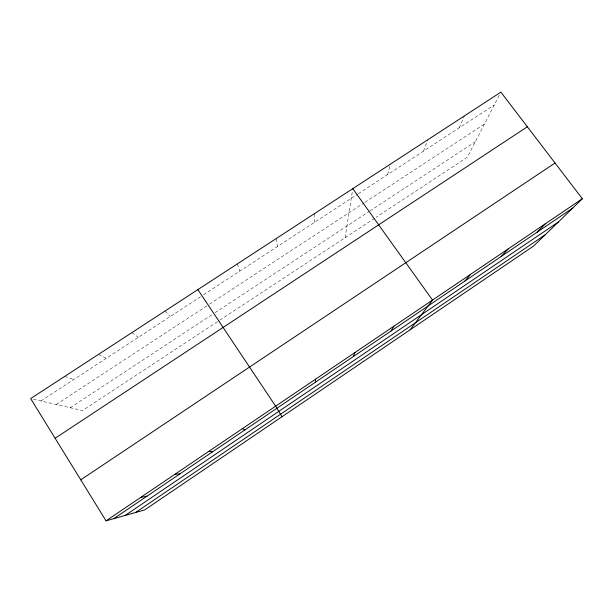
<?xml version="1.0" encoding="UTF-8"?>
<svg xmlns="http://www.w3.org/2000/svg" width="613" height="613" viewBox="0 0 613 613"><rect width="100%" height="100%" fill="white"/><g stroke="black" fill="none" stroke-linecap="round" stroke-linejoin="round"><path stroke-width="0.46" stroke-dasharray="3.06 2.3" d="M314.538 222.304L314.714 213.47M345.111 237.691L352.781 188.658M387.6 174.598L390.427 164.123M423.545 151.127L427.652 139.864M459.099 127.902L464.462 115.872M499.227 95.337L467.351 157.227L376.091 217.301M70.273 407.737L212.665 314.231M215.017 312.684L369.164 211.454M369.961 210.933L475.328 141.741M217.477 321.702L82.487 410.557L31.508 398.795M219.829 320.155L374.505 218.343M56.235 404.496L207.133 305.672M209.508 304.117L364.199 202.803M364.996 202.282L484.431 124.064M40.941 400.971L201.118 296.37M203.493 294.822L357.586 194.198M358.375 193.677L494.285 104.93M64.74 376.374L73.736 379.554M98.509 354.368L106.225 358.337M131.948 332.575L138.415 337.319M165.073 310.99L170.307 316.492M237.269 263.935L239.867 271.069M276.21 238.557L277.405 246.556"/><path stroke-width="0.92" d="M315.335 382.259L315.542 379.186M353.341 356.544L354.988 352.513M390.925 331.104L393.975 326.139M410.158 329.779L432.517 300.079L352.781 188.658M464.853 281.083L470.623 274.31M501.212 256.479L508.284 248.84M537.172 232.143L545.532 223.653M582.35 198.758L533.601 246.035L144.676 509.901L106.049 520.858L30.65 398.596L500.875 92.142L582.35 198.758L106.049 520.858M113.75 518.675L572.734 208.075M125.159 515.433L558.389 221.99M135.611 512.476L545.156 234.825M80.747 479.826L555.033 163.012M55.116 438.257L527.333 126.768M140.638 497.465L146.997 496.17M174.889 474.309L179.931 473.887M208.795 451.375L212.558 451.812M242.373 428.663L244.878 429.943M197.876 289.612L275.628 406.181L281.988 416.74"/></g></svg>
